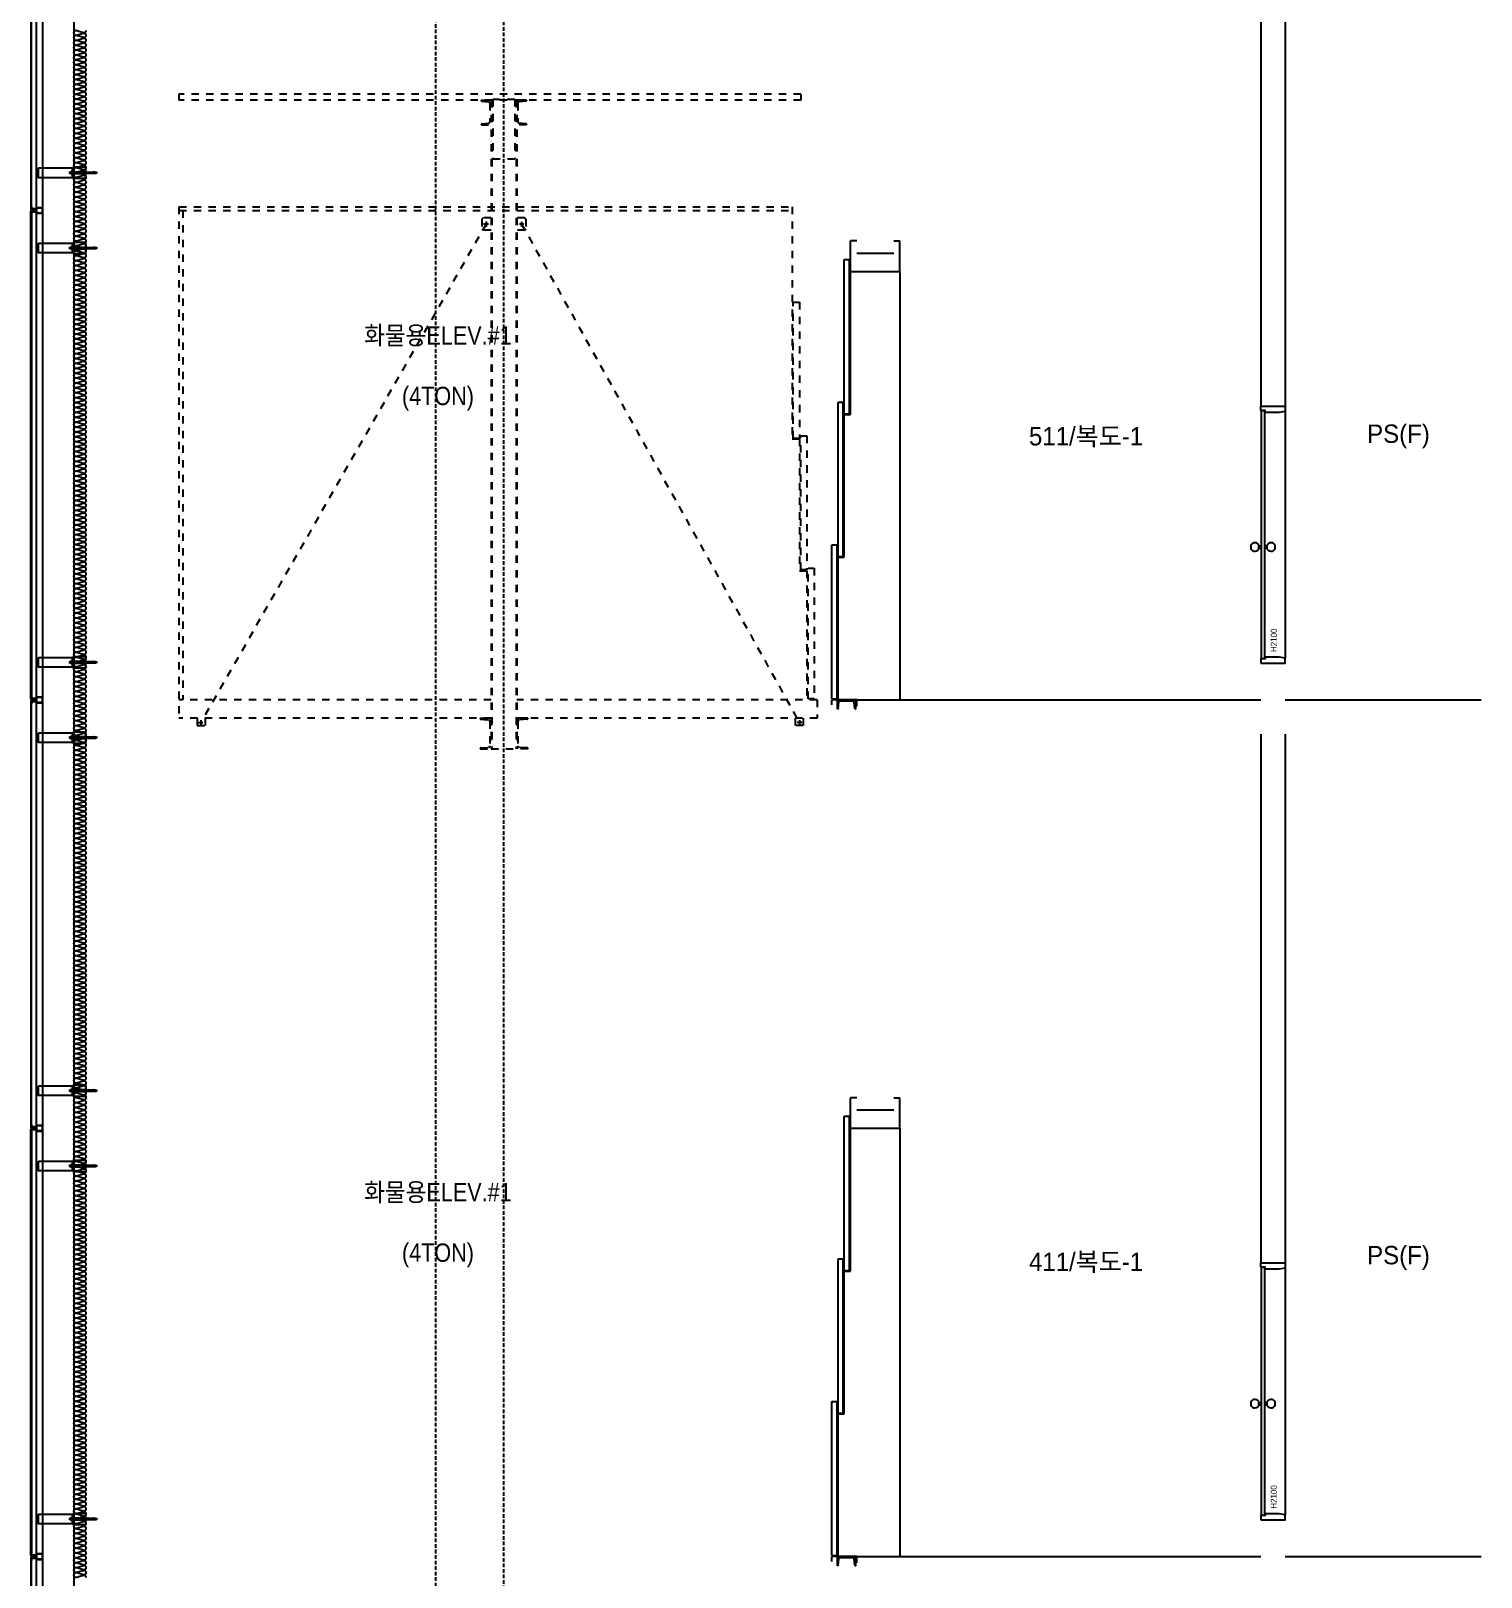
# Model space of a CAD drawing. Header units: millimetres. Extents: x -1320 to 172218, y -4077 to 50350.
# Drawn here: x 160350 to 172200, y 25083 to 37717 of the extents above; entities that cross this region are included whole.
import ezdxf
from ezdxf.enums import TextEntityAlignment as Align

# ---------------------------------------------------------------- set-up
doc = ezdxf.new("R2010")
doc.units = ezdxf.units.MM
doc.header["$LTSCALE"] = 60
doc.linetypes.add('HIDDEN', pattern=[2, 1, -1])
doc.linetypes.add('HIDDENX2', pattern=[0.75, 0.5, -0.25])
for name, color, linetype in [('8', 8, 'Continuous'), ('A-ELE-3', 3, 'Continuous'), ('A-ELE-8', 8, 'Continuous'), ('A-ETC-8', 8, 'Continuous'), ('A-FIN', 6, 'Continuous'), ('A-WALL-D', 7, 'Continuous'), ('A-WID', 4, 'Continuous'), ('hidden', 9, 'HIDDENX2'), ('INSUL', 8, 'Continuous'), ('ISL', 251, 'Continuous')]:
    doc.layers.add(name, color=color, linetype=linetype)
doc.layers.add('NOPLOT', color=191, linetype='Continuous', plot=False)
doc.layers.add('NOPLOT-TEXT', color=11, linetype='Continuous', plot=False)
doc.styles.add('Gtx', font='')
doc.styles.get('Gtx').set_extended_font_data('Dotum')

# ---------------------------------------------------------------- blocks, each defined once
blk = doc.blocks.new('A$C7C3853E1')
at = {"layer": '8'}
for p, q in [((-350, 3560), (-350, 60)), ((54, 2393), (54, 3560)), ((104, 2393), (54, 2393)), ((104, 1227), (104, 2393)), ((154, 1227), (104, 1227)), ((154, 60), (154, 1227))]:
    blk.add_line(p, q, dxfattribs=at)
at = {"layer": 'A-ELE-3'}
for p, q in [((62, 2398), (62, 3660)), ((104, 3660), (62, 3660)), ((104, 2398), (104, 3660)), ((112, 1232), (112, 2493)), ((154, 2493), (112, 2493)), ((154, 1232), (154, 2493)), ((104, 2398), (62, 2398)), ((162, 70), (162, 1327)), ((204, 1327), (162, 1327)), ((204, 70), (204, 1327)), ((154, 1232), (112, 1232)), ((204, 70), (162, 70))]:
    blk.add_line(p, q, dxfattribs=at)
at = {"layer": 'A-WID'}
for p, q in [((-350, 3560), (-350, 3810)), ((-300, 3810), (-350, 3810)), ((0, 3810), (54, 3810)), ((54, 3560), (54, 3810)), ((54, 3560), (-350, 3560)), ((0, 60), (204, 60)), ((160, 60), (10, 60)), ((10, -15), (10, 60)), ((17, -10), (22, 43)), ((137, 54), (33, 54)), ((153, -10), (148, 43)), ((160, -15), (160, 60)), ((204, 20), (204, 60)), ((12, -15), (10, -15)), ((160, -15), (158, -15))]:
    blk.add_line(p, q, dxfattribs=at)
for centre, radius, start, end in [((33, 43), 11, 90, 175), ((137, 43), 11, 5, 90), ((12, -10), 5, 270, 355), ((158, -10), 5, 185, 270)]:
    blk.add_arc(centre, radius, start, end, dxfattribs=at)
at = {"layer": 'NOPLOT'}
blk.add_line((0, 3710), (-300, 3710), dxfattribs=at)
blk = doc.blocks.new('A$C632c858f')
at = {"layer": 'A-ETC-8'}
blk.add_arc((-3, 0), 24, 341.8248, 18.1752, dxfattribs=at)
blk.add_ellipse((34, 0), major_axis=(7.59, 0), ratio=0.987937, dxfattribs=at)
blk = doc.blocks.new('A$Cae507117')
at = {"layer": 'A-ETC-8'}
for points in [[(-50, 0), (-50, -50), (0, -50), (0, 0)], [(-46.8, -3.2), (-46.8, -46.8), (-3.2, -46.8), (-3.2, -3.2)]]:
    blk.add_lwpolyline(points, close=True, dxfattribs=at)
blk = doc.blocks.new('너트 M12')
for p, q in [((-9, 0), (9, 0)), ((-10, -9), (-10, -1)), ((9, -10), (-9, -10)), ((0, -8), (0, -1)), ((10, -1), (10, -9))]:
    blk.add_line(p, q)
for centre, start, end in [((-9, -1), 90, 180), ((-9, -9), 180, 270), ((9, -1), 0, 90), ((9, -9), 270, 0)]:
    blk.add_arc(centre, 0.5, start, end)
at = {"extrusion": (0, 0, -1)}
for centre, major_axis, ratio, start_param, end_param in [((-5, -1), (-4.75, 0.31), 0.185359, -0.024388, 3.141593), ((5, -1), (4.75, 0.31), 0.185108, 3.141593, 6.30754), ((-5, -9), (4.75, 0.31), 0.187111, 0, 3.166211), ((5, -9), (-4.75, 0.31), 0.185991, 3.117121, 6.283185)]:
    blk.add_ellipse(centre, major_axis=major_axis, ratio=ratio, start_param=start_param, end_param=end_param, dxfattribs=at)
blk = doc.blocks.new('A$C5ebcaad0')
at = {"layer": 'A-ETC-8'}
for p, q in [((-449, -225), (-214, -225)), ((-439, -220), (-439, -229)), ((-437, -219), (-437, -219)), ((-426, -220), (-437, -219)), ((-437, -231), (-426, -229)), ((-437, -231), (-437, -231)), ((-432, -220), (-432, -221)), ((-432, -229), (-432, -230)), ((-416, -219), (-431, -219)), ((-431, -222), (-429, -223)), ((-431, -228), (-429, -227)), ((-431, -231), (-416, -231)), ((-421, -224), (-428, -224)), ((-421, -226), (-428, -226)), ((-426, -220), (-412, -220)), ((-426, -229), (-412, -229)), ((-421, -223), (-421, -223)), ((-421, -227), (-421, -227)), ((-417, -227), (-417, -223)), ((-416, -219), (-413, -219)), ((-416, -231), (-413, -231)), ((-413, -219), (-413, -231)), ((-412, -231), (-412, -219)), ((-409, -219), (-412, -219)), ((-412, -231), (-409, -231)), ((-409, -231), (-409, -219)), ((-355, -219), (-409, -219)), ((-409, -231), (-355, -231)), ((-355, -219), (-246, -219)), ((-246, -231), (-355, -231)), ((-234, -219), (-226, -219)), ((-234, -220), (-224, -220)), ((-234, -229), (-224, -229)), ((-234, -231), (-226, -231)), ((-226, -231), (-226, -219)), ((-224, -220), (-226, -219)), ((-224, -229), (-226, -231)), ((-224, -229), (-224, -220))]:
    blk.add_line(p, q, dxfattribs=at)
for points in [[(-255, -180), (-255, -269), (-355, -269), (-355, -180)], [(34, -185), (-252, -185), (-252, -265), (34, -265)], [(-252, -265), (-246, -265), (-246, -185), (-252, -185)], [(-246, -210), (-246, -240), (-244, -240), (-244, -210)]]:
    blk.add_lwpolyline(points, close=True, dxfattribs=at)
blk.add_lwpolyline([(-252, -177), (-252, -272, -0.414214), (-253, -273), (-255, -273), (-255, -176), (-253, -176, -0.414214)], format="xyb", close=True, dxfattribs=at)
for centre, radius, start, end in [((-437, -220), 1.5, 90, 180), ((-437, -229), 1.5, 180, 270), ((-431, -220), 1, 90, 180), ((-431, -221), 1, 180, 236.3099), ((-431, -229), 1, 123.6901, 180), ((-431, -230), 1, 180, 270), ((-428, -221), 3, 236.3099, 270), ((-428, -229), 3, 90, 123.6901), ((-419, -223), 2, 90, 180), ((-421, -223), 0.5, 270, 0), ((-421, -227), 0.5, 0, 90), ((-419, -227), 2, 180, 270), ((-419, -223), 2, 0, 90), ((-419, -227), 2, 270, 0)]:
    blk.add_arc(centre, radius, start, end, dxfattribs=at)
at = {"layer": 'A-ETC-8', "xscale": -1, "rotation": 90}
blk.add_blockref('너트 M12', (-244, -225), dxfattribs=at)
blk = doc.blocks.new('A$Cb75091eb')
at = {"layer": 'A-ELE-8', "ltscale": 20}
blk.add_line((282, 2058, 0), (282, 42), dxfattribs=at)
at = {"layer": 'A-WID'}
for p, q in [((65, 932), (65, 968)), ((65, 960), (85, 960)), ((65, 940), (85, 940)), ((135, 960), (115, 960)), ((135, 940), (115, 940)), ((135, 932), (135, 968))]:
    blk.add_line(p, q, dxfattribs=at)
at = {"layer": 'A-WID', "elevation": 0}
for points in [[(82, 2100), (282, 2100), (282, 2058), (282, 2058), (232, 2050), (218, 2050), (218, 2050), (117, 2050), (117, 2065), (82, 2065), (82, 2073), (82, 2073), (82, 2100)], [(85, 2062), (85, 38), (115, 38), (115, 2062)], [(82, 0), (282, 0), (282, 42), (282, 42), (232, 50), (218, 50), (218, 50), (117, 50), (117, 35), (82, 35), (82, 27), (82, 27), (82, 0)]]:
    blk.add_lwpolyline(points, close=True, dxfattribs=at)
at = {"layer": 'A-WID'}
for centre, start, end in [((35, 950), 31.0027, 328.9973), ((165, 950), 211.0027, 148.9973)]:
    blk.add_arc(centre, 35, start, end, dxfattribs=at)
at = {"layer": 'NOPLOT', "color": 1, "style": 'Gtx'}
blk.add_text('H2100', height=50, rotation=90, dxfattribs=at).set_placement((213, 91))

msp = doc.modelspace()

# ---------------------------------------------------------------- linework, layer by layer
at = {"layer": '8', "linetype": 'HIDDEN'}
for p, q in [((166641, 37200), (161560, 37200)), ((161560, 37200), (161560, 37150)), ((166641, 37150), (161560, 37150)), ((164030, 37150), (164030, 37148)), ((164030, 37150), (164110, 37150)), ((164110, 37150), (164110, 31850)), ((164110, 37150), (164110, 36950)), ((164116, 37150), (164116, 31850)), ((164125, 37160), (164125, 36670)), ((164125, 37160), (164305, 37160)), ((164305, 37160), (164305, 36670)), ((164314, 37150), (164314, 31850)), ((164320, 37150), (164320, 31850)), ((164400, 37150), (164320, 37150)), ((164320, 37150), (164320, 36950)), ((164400, 37150), (164400, 37148)), ((166641, 37200), (166641, 37150)), ((164035, 37142), (164090, 37137)), ((164100, 37125), (164100, 36975)), ((164329, 37125), (164329, 36975)), ((164395, 37142), (164340, 37137)), ((164030, 36952), (164030, 36950)), ((164030, 36950), (164110, 36950)), ((164035, 36958), (164090, 36963)), ((164400, 36950), (164320, 36950)), ((164395, 36958), (164340, 36963)), ((164400, 36952), (164400, 36950)), ((164125, 36670), (164305, 36670)), ((161560, 36280), (161560, 32100)), ((161560, 36280), (166570, 36280)), ((166570, 36280), (166570, 34383)), ((161560, 36250), (166570, 36250)), ((161590, 36250), (161590, 32250)), ((164070, 36138), (161738, 32065)), ((164045, 36188), (164035, 36178)), ((164035, 36178), (164035, 36098)), ((164110, 36188), (164045, 36188)), ((164088, 36138), (164048, 36138)), ((164070, 36159), (164070, 36117)), ((164385, 36188), (164320, 36188)), ((164378, 36138), (164342, 36138)), ((164360, 36157), (164360, 36117)), ((164360, 36138), (166630, 32065)), ((164385, 36188), (164395, 36178)), ((164395, 36178), (164395, 36098)), ((164035, 36098), (164045, 36088)), ((164110, 36088), (164045, 36088)), ((164385, 36088), (164320, 36088)), ((164395, 36098), (164385, 36088)), ((166570, 34383), (166630, 34383)), ((166630, 34383), (166630, 33305)), ((166630, 33305), (166690, 33305)), ((166690, 33305), (166690, 32250)), ((164110, 32250), (161560, 32250)), ((166775, 32250), (164320, 32250)), ((166775, 32250), (166775, 32100)), ((164110, 32100), (161560, 32100)), ((161709, 32100), (161709, 32040)), ((161773, 32100), (161773, 32040)), ((164020, 32100), (164110, 32100)), ((164020, 32100), (164020, 32098)), ((164025, 32092), (164090, 32087)), ((164110, 32100), (164110, 31850)), ((164320, 32100), (164320, 31850)), ((166775, 32100), (164320, 32100)), ((164410, 32100), (164320, 32100)), ((164405, 32092), (164340, 32087)), ((164410, 32100), (164410, 32098)), ((166596, 32100), (166596, 32040)), ((166660, 32100), (166660, 32040)), ((161709, 32040), (161773, 32040)), ((161720, 32065), (161756, 32065)), ((161739, 32086), (161739, 32050)), ((164100, 32075), (164100, 31875)), ((164329, 32075), (164329, 31875)), ((166660, 32040), (166596, 32040)), ((166649, 32065), (166612, 32065)), ((166630, 32086), (166630, 32050)), ((164020, 31852), (164020, 31850)), ((164020, 31850), (164110, 31850)), ((164025, 31858), (164090, 31863)), ((164110, 31850), (164320, 31850)), ((164410, 31850), (164320, 31850)), ((164405, 31858), (164340, 31863)), ((164410, 31852), (164410, 31850))]:
    msp.add_line(p, q, dxfattribs=at)
at = {"layer": '8', "linetype": 'HIDDEN', "elevation": 0}
for points in [[(166630, 35500), (166630, 34387), (166580, 34387), (166580, 35500)], [(166690, 34407), (166690, 33312), (166640, 33312), (166640, 34407)], [(166750, 33328), (166750, 32258), (166700, 32258), (166700, 33328)]]:
    msp.add_lwpolyline(points, close=True, dxfattribs=at)
at = {"layer": '8', "linetype": 'HIDDEN'}
for centre, radius, start, end in [((164036, 37148), 6, 180, 265), ((164394, 37148), 6, 275, 0), ((164088, 37125), 12, 0, 85), ((164341, 37125), 12, 95, 180), ((164036, 36952), 6, 95, 180), ((164088, 36975), 12, 275, 0), ((164341, 36975), 12, 180, 265), ((164394, 36952), 6, 0, 85), ((164026, 32098), 6, 180, 265), ((164404, 32098), 6, 275, 0), ((164088, 32075), 12, 0, 85), ((164341, 32075), 12, 95, 180), ((164026, 31852), 6, 95, 180), ((164088, 31875), 12, 275, 0), ((164341, 31875), 12, 180, 265), ((164404, 31852), 6, 0, 85)]:
    msp.add_arc(centre, radius, start, end, dxfattribs=at)
at = {"layer": 'A-ETC-8'}
for p, q in [((160395, 680), (160395, 47070, 0)), ((160445, 47070, 0), (160445, 680))]:
    msp.add_line(p, q, dxfattribs=at)
at = {"layer": 'A-ETC-8', "elevation": 0}
for points in [[(160358, 36261), (160393, 36261), (160393, 36251), (160395, 36251), (160395, 36263), (160360, 36263, 0.226541), (160356, 36267), (160356, 36282), (160354, 36282), (160354, 36265, -0.414214)], [(160358, 36239), (160393, 36239), (160393, 36249), (160395, 36249), (160395, 36237), (160360, 36237, -0.226541), (160356, 36233), (160356, 36218), (160354, 36218), (160354, 36235, 0.414214)], [(160358, 32261), (160393, 32261), (160393, 32251), (160395, 32251), (160395, 32263), (160360, 32263, 0.226541), (160356, 32267), (160356, 32282), (160354, 32282), (160354, 32265, -0.414214)], [(160358, 32238), (160393, 32238), (160393, 32249), (160395, 32249), (160395, 32237), (160360, 32237, -0.226541), (160356, 32233), (160356, 32218), (160354, 32218), (160354, 32235, 0.414214)], [(160358, 28761), (160393, 28761), (160393, 28751), (160395, 28751), (160395, 28763), (160360, 28763, 0.226541), (160356, 28767), (160356, 28782), (160354, 28782), (160354, 28765, -0.414214)], [(160358, 28739), (160393, 28739), (160393, 28749), (160395, 28749), (160395, 28737), (160360, 28737, -0.226541), (160356, 28733), (160356, 28718), (160354, 28718), (160354, 28735, 0.414214)], [(160358, 25261), (160393, 25261), (160393, 25251), (160395, 25251), (160395, 25263), (160360, 25263, 0.226541), (160356, 25267), (160356, 25282), (160354, 25282), (160354, 25265, -0.414214)], [(160358, 25238), (160393, 25238), (160393, 25249), (160395, 25249), (160395, 25237), (160360, 25237, -0.226541), (160356, 25233), (160356, 25218), (160354, 25218), (160354, 25235, 0.414214)]]:
    msp.add_lwpolyline(points, format="xyb", close=True, dxfattribs=at)
at = {"layer": 'A-FIN'}
for p, q in [((167100, 32250), (170400, 32250)), ((167100, 32200), (167100, 32250)), ((170600, 32250), (172200, 32250)), ((167100, 25250), (170400, 25250)), ((167100, 25200), (167100, 25250)), ((170600, 25250), (172200, 25250))]:
    msp.add_line(p, q, dxfattribs=at)
at = {"layer": 'A-FIN', "elevation": 0}
for points in [[(160391, 40238), (160391, 40242), (160350, 40242), (160350, 36257), (160391, 36257), (160391, 36261), (160354, 36261), (160354, 40238), (160391, 40238)], [(160391, 32261), (160391, 32258), (160350, 32258), (160350, 36243), (160391, 36243), (160391, 36239), (160354, 36239), (160354, 32261), (160391, 32261)], [(160391, 32238), (160391, 32242), (160350, 32242), (160350, 28757), (160391, 28757), (160391, 28761), (160354, 28761), (160354, 32238), (160391, 32238)], [(160391, 25261), (160391, 25258), (160350, 25258), (160350, 28743), (160391, 28743), (160391, 28739), (160354, 28739), (160354, 25261), (160391, 25261)], [(160391, 25238), (160391, 25242), (160350, 25242), (160350, 21507), (160391, 21507), (160391, 21511), (160354, 21511), (160354, 25238), (160391, 25238)]]:
    msp.add_lwpolyline(points, close=True, dxfattribs=at)
at = {"layer": 'A-WALL-D'}
for p, q in [((170400, 39970), (170400, 34650)), ((170600, 39970), (170600, 34650)), ((170400, 34650), (170600, 34650)), ((170400, 31970), (170400, 27650)), ((170600, 31970), (170600, 27650)), ((170400, 27650), (170600, 27650))]:
    msp.add_line(p, q, dxfattribs=at)
at = {"layer": 'hidden'}
for p, q in [((164215, 1898), (164215, 48810, 0)), ((163655, 47942, 0), (163655, 1898))]:
    msp.add_line(p, q, dxfattribs=at)
at = {"layer": 'INSUL'}
msp.add_line((160700, 47000), (160700, -2250), dxfattribs=at)
at = {"layer": 'ISL', "elevation": 0}
msp.add_lwpolyline([(160800, 37720, -0.509267), (160776, 37702), (160724, 37718, 1.372593), (160724, 37682), (160776, 37698, -0.509267), (160800, 37680, -0.509267), (160776, 37662), (160724, 37678, 1.372593), (160724, 37642), (160776, 37658, -0.509267), (160800, 37640, -0.509267), (160776, 37622), (160724, 37638, 1.372593), (160724, 37602), (160776, 37618, -0.509267), (160800, 37600, -0.509267), (160776, 37582), (160724, 37598, 1.372593), (160724, 37562), (160776, 37578, -0.509267), (160800, 37560, -0.509267), (160776, 37542), (160724, 37558, 1.372593), (160724, 37522), (160776, 37538, -0.509267), (160800, 37520, -0.509267), (160776, 37502), (160724, 37518, 1.372593), (160724, 37482), (160776, 37498, -0.509267), (160800, 37480, -0.509267), (160776, 37462), (160724, 37478, 1.372593), (160724, 37442), (160776, 37458, -0.509267), (160800, 37440, -0.509267), (160776, 37422), (160724, 37438, 1.372593), (160724, 37402), (160776, 37418, -0.509267), (160800, 37400, -0.509267), (160776, 37382), (160724, 37398, 1.372593), (160724, 37362), (160776, 37378, -0.509267), (160800, 37360, -0.509267), (160776, 37342), (160724, 37358, 1.372593), (160724, 37322), (160776, 37338, -0.509267), (160800, 37320, -0.509267), (160776, 37302), (160724, 37318, 1.372593), (160724, 37282), (160776, 37298, -0.509267), (160800, 37280, -0.509267), (160776, 37262), (160724, 37278, 1.372593), (160724, 37242), (160776, 37258, -0.509267), (160800, 37240, -0.509267), (160776, 37222), (160724, 37238, 1.372593), (160724, 37202), (160776, 37218, -0.509267), (160800, 37200, -0.509267), (160776, 37182), (160724, 37198, 1.372593), (160724, 37162), (160776, 37178, -0.509267), (160800, 37160, -0.509267), (160776, 37142), (160724, 37158, 1.372593), (160724, 37122), (160776, 37138, -0.509267), (160800, 37120, -0.509267), (160776, 37102), (160724, 37118, 1.372593), (160724, 37082), (160776, 37098, -0.509267), (160800, 37080, -0.509267), (160776, 37062), (160724, 37078, 1.372593), (160724, 37042), (160776, 37058, -0.509267), (160800, 37040, -0.509267), (160776, 37022), (160724, 37038, 1.372593), (160724, 37002), (160776, 37018, -0.509267), (160800, 37000, -0.509267), (160776, 36982), (160724, 36998, 1.372593), (160724, 36962), (160776, 36978, -0.509267), (160800, 36960, -0.509267), (160776, 36942), (160724, 36958, 1.372593), (160724, 36922), (160776, 36938, -0.509267), (160800, 36920, -0.509267), (160776, 36902), (160724, 36918, 1.372593), (160724, 36882), (160776, 36898, -0.509267), (160800, 36880, -0.509267), (160776, 36862), (160724, 36878, 1.372593), (160724, 36842), (160776, 36858, -0.509267), (160800, 36840, -0.509267), (160776, 36822), (160724, 36838, 1.372593), (160724, 36802), (160776, 36818, -0.509267), (160800, 36800, -0.509267), (160776, 36782), (160724, 36798, 1.372593), (160724, 36762), (160776, 36778, -0.509267), (160800, 36760, -0.509267), (160776, 36742), (160724, 36758, 1.372593), (160724, 36722), (160776, 36738, -0.509267), (160800, 36720, -0.509267), (160776, 36702), (160724, 36718, 1.372593), (160724, 36682), (160776, 36698, -0.509267), (160800, 36680, -0.509267), (160776, 36662), (160724, 36678, 1.372593), (160724, 36642), (160776, 36658, -0.509267), (160800, 36640, -0.509267), (160776, 36622), (160724, 36638, 1.372593), (160724, 36602), (160776, 36618, -0.509267), (160800, 36600, -0.509267), (160776, 36582), (160724, 36598, 1.372593), (160724, 36562), (160776, 36578, -0.509267), (160800, 36560, -0.509267), (160776, 36542), (160724, 36558, 1.372593), (160724, 36522), (160776, 36538, -0.509267), (160800, 36520, -0.509267), (160776, 36502), (160724, 36518, 1.372593), (160724, 36482), (160776, 36498, -0.509267), (160800, 36480, -0.509267), (160776, 36462), (160724, 36478, 1.372593), (160724, 36442), (160776, 36458, -0.509267), (160800, 36440, -0.509267), (160776, 36422), (160724, 36438, 1.372593), (160724, 36402), (160776, 36418, -0.509267), (160800, 36400, -0.509267), (160776, 36382), (160724, 36398, 1.372593), (160724, 36362), (160776, 36378, -0.509267), (160800, 36360, -0.509267), (160776, 36342), (160724, 36358, 1.372593), (160724, 36322), (160776, 36338, -0.509267), (160800, 36320, -0.509267), (160776, 36302), (160724, 36318, 1.372593), (160724, 36282), (160776, 36298, -0.509267), (160800, 36280, -0.509267), (160776, 36262), (160724, 36278, 1.372593), (160724, 36242), (160776, 36258, -0.509267), (160800, 36240, -0.509267), (160776, 36222), (160724, 36238, 1.372593), (160724, 36202), (160776, 36218, -0.509267), (160800, 36200, -0.509267), (160776, 36182), (160724, 36198, 1.372593), (160724, 36162), (160776, 36178, -0.509267), (160800, 36160, -0.509267), (160776, 36142), (160724, 36158, 1.372593), (160724, 36122), (160776, 36138, -0.509267), (160800, 36120, -0.509267), (160776, 36102), (160724, 36118, 1.372593), (160724, 36082), (160776, 36098, -0.509267), (160800, 36080, -0.509267), (160776, 36062), (160724, 36078, 1.372593), (160724, 36042), (160776, 36058, -0.509267), (160800, 36040, -0.509267), (160776, 36022), (160724, 36038, 1.372593), (160724, 36002), (160776, 36018, -0.509267), (160800, 36000, -0.509267), (160776, 35982), (160724, 35998, 1.372593), (160724, 35962), (160776, 35978, -0.509267), (160800, 35960, -0.509267), (160776, 35942), (160724, 35958, 1.372593), (160724, 35922), (160776, 35938, -0.509267), (160800, 35920, -0.509267), (160776, 35902), (160724, 35918, 1.372593), (160724, 35882), (160776, 35898, -0.509267), (160800, 35880, -0.509267), (160776, 35862), (160724, 35878, 1.372593), (160724, 35842), (160776, 35858, -0.509267), (160800, 35840, -0.509267), (160776, 35822), (160724, 35838, 1.372593), (160724, 35802), (160776, 35818, -0.509267), (160800, 35800, -0.509267), (160776, 35782), (160724, 35798, 1.372593), (160724, 35762), (160776, 35778, -0.509267), (160800, 35760, -0.509267), (160776, 35742), (160724, 35758, 1.372593), (160724, 35722), (160776, 35738, -0.509267), (160800, 35720, -0.509267), (160776, 35702), (160724, 35718, 1.372593), (160724, 35682), (160776, 35698, -0.509267), (160800, 35680, -0.509267), (160776, 35662), (160724, 35678, 1.372593), (160724, 35642), (160776, 35658, -0.509267), (160800, 35640, -0.509267), (160776, 35622), (160724, 35638, 1.372593), (160724, 35602), (160776, 35618, -0.509267), (160800, 35600, -0.509267), (160776, 35582), (160724, 35598, 1.372593), (160724, 35562), (160776, 35578, -0.509267), (160800, 35560, -0.509267), (160776, 35542), (160724, 35558, 1.372593), (160724, 35522), (160776, 35538, -0.509267), (160800, 35520, -0.509267), (160776, 35502), (160724, 35518, 1.372593), (160724, 35482), (160776, 35498, -0.509267), (160800, 35480, -0.509267), (160776, 35462), (160724, 35478, 1.372593), (160724, 35442), (160776, 35458, -0.509267), (160800, 35440, -0.509267), (160776, 35422), (160724, 35438, 1.372593), (160724, 35402), (160776, 35418, -0.509267), (160800, 35400, -0.509267), (160776, 35382), (160724, 35398, 1.372593), (160724, 35362), (160776, 35378, -0.509267), (160800, 35360, -0.509267), (160776, 35342), (160724, 35358, 1.372593), (160724, 35322), (160776, 35338, -0.509267), (160800, 35320, -0.509267), (160776, 35302), (160724, 35318, 1.372593), (160724, 35282), (160776, 35298, -0.509267), (160800, 35280, -0.509267), (160776, 35262), (160724, 35278, 1.372593), (160724, 35242), (160776, 35258, -0.509267), (160800, 35240, -0.509267), (160776, 35222), (160724, 35238, 1.372593), (160724, 35202), (160776, 35218, -0.509267), (160800, 35200, -0.509267), (160776, 35182), (160724, 35198, 1.372593), (160724, 35162), (160776, 35178, -0.509267), (160800, 35160, -0.509267), (160776, 35142), (160724, 35158, 1.372593), (160724, 35122), (160776, 35138, -0.509267), (160800, 35120, -0.509267), (160776, 35102), (160724, 35118, 1.372593), (160724, 35082), (160776, 35098, -0.509267), (160800, 35080, -0.509267), (160776, 35062), (160724, 35078, 1.372593), (160724, 35042), (160776, 35058, -0.509267), (160800, 35040, -0.509267), (160776, 35022), (160724, 35038, 1.372593), (160724, 35002), (160776, 35018, -0.509267), (160800, 35000, -0.509267), (160776, 34982), (160724, 34998, 1.372593), (160724, 34962), (160776, 34978, -0.509267), (160800, 34960, -0.509267), (160776, 34942), (160724, 34958, 1.372593), (160724, 34922), (160776, 34938, -0.509267), (160800, 34920, -0.509267), (160776, 34902), (160724, 34918, 1.372593), (160724, 34882), (160776, 34898, -0.509267), (160800, 34880, -0.509267), (160776, 34862), (160724, 34878, 1.372593), (160724, 34842), (160776, 34858, -0.509267), (160800, 34840, -0.509267), (160776, 34822), (160724, 34838, 1.372593), (160724, 34802), (160776, 34818, -0.509267), (160800, 34800, -0.509267), (160776, 34782), (160724, 34798, 1.372593), (160724, 34762), (160776, 34778, -0.509267), (160800, 34760, -0.509267), (160776, 34742), (160724, 34758, 1.372593), (160724, 34722), (160776, 34738, -0.509267), (160800, 34720, -0.509267), (160776, 34702), (160724, 34718, 1.372593), (160724, 34682), (160776, 34698, -0.509267), (160800, 34680, -0.509267), (160776, 34662), (160724, 34678, 1.372593), (160724, 34642), (160776, 34658, -0.509267), (160800, 34640, -0.509267), (160776, 34622), (160724, 34638, 1.372593), (160724, 34602), (160776, 34618, -0.509267), (160800, 34600, -0.509267), (160776, 34582), (160724, 34598, 1.372593), (160724, 34562), (160776, 34578, -0.509267), (160800, 34560, -0.509267), (160776, 34542), (160724, 34558, 1.372593), (160724, 34522), (160776, 34538, -0.509267), (160800, 34520, -0.509267), (160776, 34502), (160724, 34518, 1.372593), (160724, 34482), (160776, 34498, -0.509267), (160800, 34480, -0.509267), (160776, 34462), (160724, 34478, 1.372593), (160724, 34442), (160776, 34458, -0.509267), (160800, 34440, -0.509267), (160776, 34422), (160724, 34438, 1.372593), (160724, 34402), (160776, 34418, -0.509267), (160800, 34400, -0.509267), (160776, 34382), (160724, 34398, 1.372593), (160724, 34362), (160776, 34378, -0.509267), (160800, 34360, -0.509267), (160776, 34342), (160724, 34358, 1.372593), (160724, 34322), (160776, 34338, -0.509267), (160800, 34320, -0.509267), (160776, 34302), (160724, 34318, 1.372593), (160724, 34282), (160776, 34298, -0.509267), (160800, 34280, -0.509267), (160776, 34262), (160724, 34278, 1.372593), (160724, 34242), (160776, 34258, -0.509267), (160800, 34240, -0.509267), (160776, 34222), (160724, 34238, 1.372593), (160724, 34202), (160776, 34218, -0.509267), (160800, 34200, -0.509267), (160776, 34182), (160724, 34198, 1.372593), (160724, 34162), (160776, 34178, -0.509267), (160800, 34160, -0.509267), (160776, 34142), (160724, 34158, 1.372593), (160724, 34122), (160776, 34138, -0.509267), (160800, 34120, -0.509267), (160776, 34102), (160724, 34118, 1.372593), (160724, 34082), (160776, 34098, -0.509267), (160800, 34080, -0.509267), (160776, 34062), (160724, 34078, 1.372593), (160724, 34042), (160776, 34058, -0.509267), (160800, 34040, -0.509267), (160776, 34022), (160724, 34038, 1.372593), (160724, 34002), (160776, 34018, -0.509267), (160800, 34000, -0.509267), (160776, 33982), (160724, 33998, 1.372593), (160724, 33962), (160776, 33978, -0.509267), (160800, 33960, -0.509267), (160776, 33942), (160724, 33958, 1.372593), (160724, 33922), (160776, 33938, -0.509267), (160800, 33920, -0.509267), (160776, 33902), (160724, 33918, 1.372593), (160724, 33882), (160776, 33898, -0.509267), (160800, 33880, -0.509267), (160776, 33862), (160724, 33878, 1.372593), (160724, 33842), (160776, 33858, -0.509267), (160800, 33840, -0.509267), (160776, 33822), (160724, 33838, 1.372593), (160724, 33802), (160776, 33818, -0.509267), (160800, 33800, -0.509267), (160776, 33782), (160724, 33798, 1.372593), (160724, 33762), (160776, 33778, -0.509267), (160800, 33760, -0.509267), (160776, 33742), (160724, 33758, 1.372593), (160724, 33722), (160776, 33738, -0.509267), (160800, 33720, -0.509267), (160776, 33702), (160724, 33718, 1.372593), (160724, 33682), (160776, 33698, -0.509267), (160800, 33680, -0.509267), (160776, 33662), (160724, 33678, 1.372593), (160724, 33642), (160776, 33658, -0.509267), (160800, 33640, -0.509267), (160776, 33622), (160724, 33638, 1.372593), (160724, 33602), (160776, 33618, -0.509267), (160800, 33600, -0.509267), (160776, 33582), (160724, 33598, 1.372593), (160724, 33562), (160776, 33578, -0.509267), (160800, 33560, -0.509267), (160776, 33542), (160724, 33558, 1.372593), (160724, 33522), (160776, 33538, -0.509267), (160800, 33520, -0.509267), (160776, 33502), (160724, 33518, 1.372593), (160724, 33482), (160776, 33498, -0.509267), (160800, 33480, -0.509267), (160776, 33462), (160724, 33478, 1.372593), (160724, 33442), (160776, 33458, -0.509267), (160800, 33440, -0.509267), (160776, 33422), (160724, 33438, 1.372593), (160724, 33402), (160776, 33418, -0.509267), (160800, 33400, -0.509267), (160776, 33382), (160724, 33398, 1.372593), (160724, 33362), (160776, 33378, -0.509267), (160800, 33360, -0.509267), (160776, 33342), (160724, 33358, 1.372593), (160724, 33322), (160776, 33338, -0.509267), (160800, 33320, -0.509267), (160776, 33302), (160724, 33318, 1.372593), (160724, 33282), (160776, 33298, -0.509267), (160800, 33280, -0.509267), (160776, 33262), (160724, 33278, 1.372593), (160724, 33242), (160776, 33258, -0.509267), (160800, 33240, -0.509267), (160776, 33222), (160724, 33238, 1.372593), (160724, 33202), (160776, 33218, -0.509267), (160800, 33200, -0.509267), (160776, 33182), (160724, 33198, 1.372593), (160724, 33162), (160776, 33178, -0.509267), (160800, 33160, -0.509267), (160776, 33142), (160724, 33158, 1.372593), (160724, 33122), (160776, 33138, -0.509267), (160800, 33120, -0.509267), (160776, 33102), (160724, 33118, 1.372593), (160724, 33082), (160776, 33098, -0.509267), (160800, 33080, -0.509267), (160776, 33062), (160724, 33078, 1.372593), (160724, 33042), (160776, 33058, -0.509267), (160800, 33040, -0.509267), (160776, 33022), (160724, 33038, 1.372593), (160724, 33002), (160776, 33018, -0.509267), (160800, 33000, -0.509267), (160776, 32982), (160724, 32998, 1.372593), (160724, 32962), (160776, 32978, -0.509267), (160800, 32960, -0.509267), (160776, 32942), (160724, 32958, 1.372593), (160724, 32922), (160776, 32938, -0.509267), (160800, 32920, -0.509267), (160776, 32902), (160724, 32918, 1.372593), (160724, 32882), (160776, 32898, -0.509267), (160800, 32880, -0.509267), (160776, 32862), (160724, 32878, 1.372593), (160724, 32842), (160776, 32858, -0.509267), (160800, 32840, -0.509267), (160776, 32822), (160724, 32838, 1.372593), (160724, 32802), (160776, 32818, -0.509267), (160800, 32800, -0.509267), (160776, 32782), (160724, 32798, 1.372593), (160724, 32762), (160776, 32778, -0.509267), (160800, 32760, -0.509267), (160776, 32742), (160724, 32758, 1.372593), (160724, 32722), (160776, 32738, -0.509267), (160800, 32720, -0.509267), (160776, 32702), (160724, 32718, 1.372593), (160724, 32682), (160776, 32698, -0.509267), (160800, 32680, -0.509267), (160776, 32662), (160724, 32678, 1.372593), (160724, 32642), (160776, 32658, -0.509267), (160800, 32640, -0.509267), (160776, 32622), (160724, 32638, 1.372593), (160724, 32602), (160776, 32618, -0.509267), (160800, 32600, -0.509267), (160776, 32582), (160724, 32598, 1.372593), (160724, 32562), (160776, 32578, -0.509267), (160800, 32560, -0.509267), (160776, 32542), (160724, 32558, 1.372593), (160724, 32522), (160776, 32538, -0.509267), (160800, 32520, -0.509267), (160776, 32502), (160724, 32518, 1.372593), (160724, 32482), (160776, 32498, -0.509267), (160800, 32480, -0.509267), (160776, 32462), (160724, 32478, 1.372593), (160724, 32442), (160776, 32458, -0.509267), (160800, 32440, -0.509267), (160776, 32422), (160724, 32438, 1.372593), (160724, 32402), (160776, 32418, -0.509267), (160800, 32400, -0.509267), (160776, 32382), (160724, 32398, 1.372593), (160724, 32362), (160776, 32378, -0.509267), (160800, 32360, -0.509267), (160776, 32342), (160724, 32358, 1.372593), (160724, 32322), (160776, 32338, -0.509267), (160800, 32320, -0.509267), (160776, 32302), (160724, 32318, 1.372593), (160724, 32282), (160776, 32298, -0.509267), (160800, 32280, -0.509267), (160776, 32262), (160724, 32278, 1.372593), (160724, 32242), (160776, 32258, -0.509267), (160800, 32240, -0.509267), (160776, 32222), (160724, 32238, 1.372593), (160724, 32202), (160776, 32218, -0.509267), (160800, 32200, -0.509267), (160776, 32182), (160724, 32198, 1.372593), (160724, 32162), (160776, 32178, -0.509267), (160800, 32160, -0.509267), (160776, 32142), (160724, 32158, 1.372593), (160724, 32122), (160776, 32138, -0.509267), (160800, 32120, -0.509267), (160776, 32102), (160724, 32118, 1.372593), (160724, 32082), (160776, 32098, -0.509267), (160800, 32080, -0.509267), (160776, 32062), (160724, 32078, 1.372593), (160724, 32042), (160776, 32058, -0.509267), (160800, 32040, -0.509267), (160776, 32022), (160724, 32038, 1.372593), (160724, 32002), (160776, 32018, -0.509267), (160800, 32000, -0.509267), (160776, 31982), (160724, 31998, 1.372593), (160724, 31962), (160776, 31978, -0.509267), (160800, 31960, -0.509267), (160776, 31942), (160724, 31958, 1.372593), (160724, 31922), (160776, 31938, -0.509267), (160800, 31920, -0.509267), (160776, 31902), (160724, 31918, 1.372593), (160724, 31882), (160776, 31898, -0.509267), (160800, 31880, -0.509267), (160776, 31862), (160724, 31878, 1.372593), (160724, 31842), (160776, 31858, -0.509267), (160800, 31840, -0.509267), (160776, 31822), (160724, 31838, 1.372593), (160724, 31802), (160776, 31818, -0.509267), (160800, 31800, -0.509267), (160776, 31782), (160724, 31798, 1.372593), (160724, 31762), (160776, 31778, -0.509267), (160800, 31760, -0.509267), (160776, 31742), (160724, 31758, 1.372593), (160724, 31722), (160776, 31738, -0.509267), (160800, 31720, -0.509267), (160776, 31702), (160724, 31718, 1.372593), (160724, 31682), (160776, 31698, -0.509267), (160800, 31680, -0.509267), (160776, 31662), (160724, 31678, 1.372593), (160724, 31642), (160776, 31658, -0.509267), (160800, 31640, -0.509267), (160776, 31622), (160724, 31638, 1.372593), (160724, 31602), (160776, 31618, -0.509267), (160800, 31600, -0.509267), (160776, 31582), (160724, 31598, 1.372593), (160724, 31562), (160776, 31578, -0.509267), (160800, 31560, -0.509267), (160776, 31542), (160724, 31558, 1.372593), (160724, 31522), (160776, 31538, -0.509267), (160800, 31520, -0.509267), (160776, 31502), (160724, 31518, 1.372593), (160724, 31482), (160776, 31498, -0.509267), (160800, 31480, -0.509267), (160776, 31462), (160724, 31478, 1.372593), (160724, 31442), (160776, 31458, -0.509267), (160800, 31440, -0.509267), (160776, 31422), (160724, 31438, 1.372593), (160724, 31402), (160776, 31418, -0.509267), (160800, 31400, -0.509267), (160776, 31382), (160724, 31398, 1.372593), (160724, 31362), (160776, 31378, -0.509267), (160800, 31360, -0.509267), (160776, 31342), (160724, 31358, 1.372593), (160724, 31322), (160776, 31338, -0.509267), (160800, 31320, -0.509267), (160776, 31302), (160724, 31318, 1.372593), (160724, 31282), (160776, 31298, -0.509267), (160800, 31280, -0.509267), (160776, 31262), (160724, 31278, 1.372593), (160724, 31242), (160776, 31258, -0.509267), (160800, 31240, -0.509267), (160776, 31222), (160724, 31238, 1.372593), (160724, 31202), (160776, 31218, -0.509267), (160800, 31200, -0.509267), (160776, 31182), (160724, 31198, 1.372593), (160724, 31162), (160776, 31178, -0.509267), (160800, 31160, -0.509267), (160776, 31142), (160724, 31158, 1.372593), (160724, 31122), (160776, 31138, -0.509267), (160800, 31120, -0.509267), (160776, 31102), (160724, 31118, 1.372593), (160724, 31082), (160776, 31098, -0.509267), (160800, 31080, -0.509267), (160776, 31062), (160724, 31078, 1.372593), (160724, 31042), (160776, 31058, -0.509267), (160800, 31040, -0.509267), (160776, 31022), (160724, 31038, 1.372593), (160724, 31002), (160776, 31018, -0.509267), (160800, 31000, -0.509267), (160776, 30982), (160724, 30998, 1.372593), (160724, 30962), (160776, 30978, -0.509267), (160800, 30960, -0.509267), (160776, 30942), (160724, 30958, 1.372593), (160724, 30922), (160776, 30938, -0.509267), (160800, 30920, -0.509267), (160776, 30902), (160724, 30918, 1.372593), (160724, 30882), (160776, 30898, -0.509267), (160800, 30880, -0.509267), (160776, 30862), (160724, 30878, 1.372593), (160724, 30842), (160776, 30858, -0.509267), (160800, 30840, -0.509267), (160776, 30822), (160724, 30838, 1.372593), (160724, 30802), (160776, 30818, -0.509267), (160800, 30800, -0.509267), (160776, 30782), (160724, 30798, 1.372593), (160724, 30762), (160776, 30778, -0.509267), (160800, 30760, -0.509267), (160776, 30742), (160724, 30758, 1.372593), (160724, 30722), (160776, 30738, -0.509267), (160800, 30720, -0.509267), (160776, 30702), (160724, 30718, 1.372593), (160724, 30682), (160776, 30698, -0.509267), (160800, 30680, -0.509267), (160776, 30662), (160724, 30678, 1.372593), (160724, 30642), (160776, 30658, -0.509267), (160800, 30640, -0.509267), (160776, 30622), (160724, 30638, 1.372593), (160724, 30602), (160776, 30618, -0.509267), (160800, 30600, -0.509267), (160776, 30582), (160724, 30598, 1.372593), (160724, 30562), (160776, 30578, -0.509267), (160800, 30560, -0.509267), (160776, 30542), (160724, 30558, 1.372593), (160724, 30522), (160776, 30538, -0.509267), (160800, 30520, -0.509267), (160776, 30502), (160724, 30518, 1.372593), (160724, 30482), (160776, 30498, -0.509267), (160800, 30480, -0.509267), (160776, 30462), (160724, 30478, 1.372593), (160724, 30442), (160776, 30458, -0.509267), (160800, 30440, -0.509267), (160776, 30422), (160724, 30438, 1.372593), (160724, 30402), (160776, 30418, -0.509267), (160800, 30400, -0.509267), (160776, 30382), (160724, 30398, 1.372593), (160724, 30362), (160776, 30378, -0.509267), (160800, 30360, -0.509267), (160776, 30342), (160724, 30358, 1.372593), (160724, 30322), (160776, 30338, -0.509267), (160800, 30320, -0.509267), (160776, 30302), (160724, 30318, 1.372593), (160724, 30282), (160776, 30298, -0.509267), (160800, 30280, -0.509267), (160776, 30262), (160724, 30278, 1.372593), (160724, 30242), (160776, 30258, -0.509267), (160800, 30240, -0.509267), (160776, 30222), (160724, 30238, 1.372593), (160724, 30202), (160776, 30218, -0.509267), (160800, 30200, -0.509267), (160776, 30182), (160724, 30198, 1.372593), (160724, 30162), (160776, 30178, -0.509267), (160800, 30160, -0.509267), (160776, 30142), (160724, 30158, 1.372593), (160724, 30122), (160776, 30138, -0.509267), (160800, 30120, -0.509267), (160776, 30102), (160724, 30118, 1.372593), (160724, 30082), (160776, 30098, -0.509267), (160800, 30080, -0.509267), (160776, 30062), (160724, 30078, 1.372593), (160724, 30042), (160776, 30058, -0.509267), (160800, 30040, -0.509267), (160776, 30022), (160724, 30038, 1.372593), (160724, 30002), (160776, 30018, -0.509267), (160800, 30000, -0.509267), (160776, 29982), (160724, 29998, 1.372593), (160724, 29962), (160776, 29978, -0.509267), (160800, 29960, -0.509267), (160776, 29942), (160724, 29958, 1.372593), (160724, 29922), (160776, 29938, -0.509267), (160800, 29920, -0.509267), (160776, 29902), (160724, 29918, 1.372593), (160724, 29882), (160776, 29898, -0.509267), (160800, 29880, -0.509267), (160776, 29862), (160724, 29878, 1.372593), (160724, 29842), (160776, 29858, -0.509267), (160800, 29840, -0.509267), (160776, 29822), (160724, 29838, 1.372593), (160724, 29802), (160776, 29818, -0.509267), (160800, 29800, -0.509267), (160776, 29782), (160724, 29798, 1.372593), (160724, 29762), (160776, 29778, -0.509267), (160800, 29760, -0.509267), (160776, 29742), (160724, 29758, 1.372593), (160724, 29722), (160776, 29738, -0.509267), (160800, 29720, -0.509267), (160776, 29702), (160724, 29718, 1.372593), (160724, 29682), (160776, 29698, -0.509267), (160800, 29680, -0.509267), (160776, 29662), (160724, 29678, 1.372593), (160724, 29642), (160776, 29658, -0.509267), (160800, 29640, -0.509267), (160776, 29622), (160724, 29638, 1.372593), (160724, 29602), (160776, 29618, -0.509267), (160800, 29600, -0.509267), (160776, 29582), (160724, 29598, 1.372593), (160724, 29562), (160776, 29578, -0.509267), (160800, 29560, -0.509267), (160776, 29542), (160724, 29558, 1.372593), (160724, 29522), (160776, 29538, -0.509267), (160800, 29520, -0.509267), (160776, 29502), (160724, 29518, 1.372593), (160724, 29482), (160776, 29498, -0.509267), (160800, 29480, -0.509267), (160776, 29462), (160724, 29478, 1.372593), (160724, 29442), (160776, 29458, -0.509267), (160800, 29440, -0.509267), (160776, 29422), (160724, 29438, 1.372593), (160724, 29402), (160776, 29418, -0.509267), (160800, 29400, -0.509267), (160776, 29382), (160724, 29398, 1.372593), (160724, 29362), (160776, 29378, -0.509267), (160800, 29360, -0.509267), (160776, 29342), (160724, 29358, 1.372593), (160724, 29322), (160776, 29338, -0.509267), (160800, 29320, -0.509267), (160776, 29302), (160724, 29318, 1.372593), (160724, 29282), (160776, 29298, -0.509267), (160800, 29280, -0.509267), (160776, 29262), (160724, 29278, 1.372593), (160724, 29242), (160776, 29258, -0.509267), (160800, 29240, -0.509267), (160776, 29222), (160724, 29238, 1.372593), (160724, 29202), (160776, 29218, -0.509267), (160800, 29200, -0.509267), (160776, 29182), (160724, 29198, 1.372593), (160724, 29162), (160776, 29178, -0.509267), (160800, 29160, -0.509267), (160776, 29142), (160724, 29158, 1.372593), (160724, 29122), (160776, 29138, -0.509267), (160800, 29120, -0.509267), (160776, 29102), (160724, 29118, 1.372593), (160724, 29082), (160776, 29098, -0.509267), (160800, 29080, -0.509267), (160776, 29062), (160724, 29078, 1.372593), (160724, 29042), (160776, 29058, -0.509267), (160800, 29040, -0.509267), (160776, 29022), (160724, 29038, 1.372593), (160724, 29002), (160776, 29018, -0.509267), (160800, 29000, -0.509267), (160776, 28982), (160724, 28998, 1.372593), (160724, 28962), (160776, 28978, -0.509267), (160800, 28960, -0.509267), (160776, 28942), (160724, 28958, 1.372593), (160724, 28922), (160776, 28938, -0.509267), (160800, 28920, -0.509267), (160776, 28902), (160724, 28918, 1.372593), (160724, 28882), (160776, 28898, -0.509267), (160800, 28880, -0.509267), (160776, 28862), (160724, 28878, 1.372593), (160724, 28842), (160776, 28858, -0.509267), (160800, 28840, -0.509267), (160776, 28822), (160724, 28838, 1.372593), (160724, 28802), (160776, 28818, -0.509267), (160800, 28800, -0.509267), (160776, 28782), (160724, 28798, 1.372593), (160724, 28762), (160776, 28778, -0.509267), (160800, 28760, -0.509267), (160776, 28742), (160724, 28758, 1.372593), (160724, 28722), (160776, 28738, -0.509267), (160800, 28720, -0.509267), (160776, 28702), (160724, 28718, 1.372593), (160724, 28682), (160776, 28698, -0.509267), (160800, 28680, -0.509267), (160776, 28662), (160724, 28678, 1.372593), (160724, 28642), (160776, 28658, -0.509267), (160800, 28640, -0.509267), (160776, 28622), (160724, 28638, 1.372593), (160724, 28602), (160776, 28618, -0.509267), (160800, 28600, -0.509267), (160776, 28582), (160724, 28598, 1.372593), (160724, 28562), (160776, 28578, -0.509267), (160800, 28560, -0.509267), (160776, 28542), (160724, 28558, 1.372593), (160724, 28522), (160776, 28538, -0.509267), (160800, 28520, -0.509267), (160776, 28502), (160724, 28518, 1.372593), (160724, 28482), (160776, 28498, -0.509267), (160800, 28480, -0.509267), (160776, 28462), (160724, 28478, 1.372593), (160724, 28442), (160776, 28458, -0.509267), (160800, 28440, -0.509267), (160776, 28422), (160724, 28438, 1.372593), (160724, 28402), (160776, 28418, -0.509267), (160800, 28400, -0.509267), (160776, 28382), (160724, 28398, 1.372593), (160724, 28362), (160776, 28378, -0.509267), (160800, 28360, -0.509267), (160776, 28342), (160724, 28358, 1.372593), (160724, 28322), (160776, 28338, -0.509267), (160800, 28320, -0.509267), (160776, 28302), (160724, 28318, 1.372593), (160724, 28282), (160776, 28298, -0.509267), (160800, 28280, -0.509267), (160776, 28262), (160724, 28278, 1.372593), (160724, 28242), (160776, 28258, -0.509267), (160800, 28240, -0.509267), (160776, 28222), (160724, 28238, 1.372593), (160724, 28202), (160776, 28218, -0.509267), (160800, 28200, -0.509267), (160776, 28182), (160724, 28198, 1.372593), (160724, 28162), (160776, 28178, -0.509267), (160800, 28160, -0.509267), (160776, 28142), (160724, 28158, 1.372593), (160724, 28122), (160776, 28138, -0.509267), (160800, 28120, -0.509267), (160776, 28102), (160724, 28118, 1.372593), (160724, 28082), (160776, 28098, -0.509267), (160800, 28080, -0.509267), (160776, 28062), (160724, 28078, 1.372593), (160724, 28042), (160776, 28058, -0.509267), (160800, 28040, -0.509267), (160776, 28022), (160724, 28038, 1.372593), (160724, 28002), (160776, 28018, -0.509267), (160800, 28000, -0.509267), (160776, 27982), (160724, 27998, 1.372593), (160724, 27962), (160776, 27978, -0.509267), (160800, 27960, -0.509267), (160776, 27942), (160724, 27958, 1.372593), (160724, 27922), (160776, 27938, -0.509267), (160800, 27920, -0.509267), (160776, 27902), (160724, 27918, 1.372593), (160724, 27882), (160776, 27898, -0.509267), (160800, 27880, -0.509267), (160776, 27862), (160724, 27878, 1.372593), (160724, 27842), (160776, 27858, -0.509267), (160800, 27840, -0.509267), (160776, 27822), (160724, 27838, 1.372593), (160724, 27802), (160776, 27818, -0.509267), (160800, 27800, -0.509267), (160776, 27782), (160724, 27798, 1.372593), (160724, 27762), (160776, 27778, -0.509267), (160800, 27760, -0.509267), (160776, 27742), (160724, 27758, 1.372593), (160724, 27722), (160776, 27738, -0.509267), (160800, 27720, -0.509267), (160776, 27702), (160724, 27718, 1.372593), (160724, 27682), (160776, 27698, -0.509267), (160800, 27680, -0.509267), (160776, 27662), (160724, 27678, 1.372593), (160724, 27642), (160776, 27658, -0.509267), (160800, 27640, -0.509267), (160776, 27622), (160724, 27638, 1.372593), (160724, 27602), (160776, 27618, -0.509267), (160800, 27600, -0.509267), (160776, 27582), (160724, 27598, 1.372593), (160724, 27562), (160776, 27578, -0.509267), (160800, 27560, -0.509267), (160776, 27542), (160724, 27558, 1.372593), (160724, 27522), (160776, 27538, -0.509267), (160800, 27520, -0.509267), (160776, 27502), (160724, 27518, 1.372593), (160724, 27482), (160776, 27498, -0.509267), (160800, 27480, -0.509267), (160776, 27462), (160724, 27478, 1.372593), (160724, 27442), (160776, 27458, -0.509267), (160800, 27440, -0.509267), (160776, 27422), (160724, 27438, 1.372593), (160724, 27402), (160776, 27418, -0.509267), (160800, 27400, -0.509267), (160776, 27382), (160724, 27398, 1.372593), (160724, 27362), (160776, 27378, -0.509267), (160800, 27360, -0.509267), (160776, 27342), (160724, 27358, 1.372593), (160724, 27322), (160776, 27338, -0.509267), (160800, 27320, -0.509267), (160776, 27302), (160724, 27318, 1.372593), (160724, 27282), (160776, 27298, -0.509267), (160800, 27280, -0.509267), (160776, 27262), (160724, 27278, 1.372593), (160724, 27242), (160776, 27258, -0.509267), (160800, 27240, -0.509267), (160776, 27222), (160724, 27238, 1.372593), (160724, 27202), (160776, 27218, -0.509267), (160800, 27200, -0.509267), (160776, 27182), (160724, 27198, 1.372593), (160724, 27162), (160776, 27178, -0.509267), (160800, 27160, -0.509267), (160776, 27142), (160724, 27158, 1.372593), (160724, 27122), (160776, 27138, -0.509267), (160800, 27120, -0.509267), (160776, 27102), (160724, 27118, 1.372593), (160724, 27082), (160776, 27098, -0.509267), (160800, 27080, -0.509267), (160776, 27062), (160724, 27078, 1.372593), (160724, 27042), (160776, 27058, -0.509267), (160800, 27040, -0.509267), (160776, 27022), (160724, 27038, 1.372593), (160724, 27002), (160776, 27018, -0.509267), (160800, 27000, -0.509267), (160776, 26982), (160724, 26998, 1.372593), (160724, 26962), (160776, 26978, -0.509267), (160800, 26960, -0.509267), (160776, 26942), (160724, 26958, 1.372593), (160724, 26922), (160776, 26938, -0.509267), (160800, 26920, -0.509267), (160776, 26902), (160724, 26918, 1.372593), (160724, 26882), (160776, 26898, -0.509267), (160800, 26880, -0.509267), (160776, 26862), (160724, 26878, 1.372593), (160724, 26842), (160776, 26858, -0.509267), (160800, 26840, -0.509267), (160776, 26822), (160724, 26838, 1.372593), (160724, 26802), (160776, 26818, -0.509267), (160800, 26800, -0.509267), (160776, 26782), (160724, 26798, 1.372593), (160724, 26762), (160776, 26778, -0.509267), (160800, 26760, -0.509267), (160776, 26742), (160724, 26758, 1.372593), (160724, 26722), (160776, 26738, -0.509267), (160800, 26720, -0.509267), (160776, 26702), (160724, 26718, 1.372593), (160724, 26682), (160776, 26698, -0.509267), (160800, 26680, -0.509267), (160776, 26662), (160724, 26678, 1.372593), (160724, 26642), (160776, 26658, -0.509267), (160800, 26640, -0.509267), (160776, 26622), (160724, 26638, 1.372593), (160724, 26602), (160776, 26618, -0.509267), (160800, 26600, -0.509267), (160776, 26582), (160724, 26598, 1.372593), (160724, 26562), (160776, 26578, -0.509267), (160800, 26560, -0.509267), (160776, 26542), (160724, 26558, 1.372593), (160724, 26522), (160776, 26538, -0.509267), (160800, 26520, -0.509267), (160776, 26502), (160724, 26518, 1.372593), (160724, 26482), (160776, 26498, -0.509267), (160800, 26480, -0.509267), (160776, 26462), (160724, 26478, 1.372593), (160724, 26442), (160776, 26458, -0.509267), (160800, 26440, -0.509267), (160776, 26422), (160724, 26438, 1.372593), (160724, 26402), (160776, 26418, -0.509267), (160800, 26400, -0.509267), (160776, 26382), (160724, 26398, 1.372593), (160724, 26362), (160776, 26378, -0.509267), (160800, 26360, -0.509267), (160776, 26342), (160724, 26358, 1.372593), (160724, 26322), (160776, 26338, -0.509267), (160800, 26320, -0.509267), (160776, 26302), (160724, 26318, 1.372593), (160724, 26282), (160776, 26298, -0.509267), (160800, 26280, -0.509267), (160776, 26262), (160724, 26278, 1.372593), (160724, 26242), (160776, 26258, -0.509267), (160800, 26240, -0.509267), (160776, 26222), (160724, 26238, 1.372593), (160724, 26202), (160776, 26218, -0.509267), (160800, 26200, -0.509267), (160776, 26182), (160724, 26198, 1.372593), (160724, 26162), (160776, 26178, -0.509267), (160800, 26160, -0.509267), (160776, 26142), (160724, 26158, 1.372593), (160724, 26122), (160776, 26138, -0.509267), (160800, 26120, -0.509267), (160776, 26102), (160724, 26118, 1.372593), (160724, 26082), (160776, 26098, -0.509267), (160800, 26080, -0.509267), (160776, 26062), (160724, 26078, 1.372593), (160724, 26042), (160776, 26058, -0.509267), (160800, 26040, -0.509267), (160776, 26022), (160724, 26038, 1.372593), (160724, 26002), (160776, 26018, -0.509267), (160800, 26000, -0.509267), (160776, 25982), (160724, 25998, 1.372593), (160724, 25962), (160776, 25978, -0.509267), (160800, 25960, -0.509267), (160776, 25942), (160724, 25958, 1.372593), (160724, 25922), (160776, 25938, -0.509267), (160800, 25920, -0.509267), (160776, 25902), (160724, 25918, 1.372593), (160724, 25882), (160776, 25898, -0.509267), (160800, 25880, -0.509267), (160776, 25862), (160724, 25878, 1.372593), (160724, 25842), (160776, 25858, -0.509267), (160800, 25840, -0.509267), (160776, 25822), (160724, 25838, 1.372593), (160724, 25802), (160776, 25818, -0.509267), (160800, 25800, -0.509267), (160776, 25782), (160724, 25798, 1.372593), (160724, 25762), (160776, 25778, -0.509267), (160800, 25760, -0.509267), (160776, 25742), (160724, 25758, 1.372593), (160724, 25722), (160776, 25738, -0.509267), (160800, 25720, -0.509267), (160776, 25702), (160724, 25718, 1.372593), (160724, 25682), (160776, 25698, -0.509267), (160800, 25680, -0.509267), (160776, 25662), (160724, 25678, 1.372593), (160724, 25642), (160776, 25658, -0.509267), (160800, 25640, -0.509267), (160776, 25622), (160724, 25638, 1.372593), (160724, 25602), (160776, 25618, -0.509267), (160800, 25600, -0.509267), (160776, 25582), (160724, 25598, 1.372593), (160724, 25562), (160776, 25578, -0.509267), (160800, 25560, -0.509267), (160776, 25542), (160724, 25558, 1.372593), (160724, 25522), (160776, 25538, -0.509267), (160800, 25520, -0.509267), (160776, 25502), (160724, 25518, 1.372593), (160724, 25482), (160776, 25498, -0.509267), (160800, 25480, -0.509267), (160776, 25462), (160724, 25478, 1.372593), (160724, 25442), (160776, 25458, -0.509267), (160800, 25440, -0.509267), (160776, 25422), (160724, 25438, 1.372593), (160724, 25402), (160776, 25418, -0.509267), (160800, 25400, -0.509267), (160776, 25382), (160724, 25398, 1.372593), (160724, 25362), (160776, 25378, -0.509267), (160800, 25360, -0.509267), (160776, 25342), (160724, 25358, 1.372593), (160724, 25322), (160776, 25338, -0.509267), (160800, 25320, -0.509267), (160776, 25302), (160724, 25318, 1.372593), (160724, 25282), (160776, 25298, -0.509267), (160800, 25280, -0.509267), (160776, 25262), (160724, 25278, 1.372593), (160724, 25242), (160776, 25258, -0.509267), (160800, 25240, -0.509267), (160776, 25222), (160724, 25238, 1.372593), (160724, 25202), (160776, 25218, -0.509267), (160800, 25200, -0.509267), (160776, 25182), (160724, 25198, 1.372593), (160724, 25162), (160776, 25178, -0.509267), (160800, 25160, -0.509267), (160776, 25142), (160724, 25158, 1.372593), (160724, 25122), (160776, 25138, -0.509267), (160800, 25120, -0.509267), (160776, 25102), (160724, 25118, 1.372593), (160724, 25082), (160776, 25098, -0.509267), (160800, 25080, -0.509267)], format="xyb", dxfattribs=at)

# ---------------------------------------------------------------- block references
at = {"layer": 'A-ELE-8', "xscale": -1}
for p in [(167100, 32190), (167100, 25190)]:
    msp.add_blockref('A$C7C3853E1', p, dxfattribs=at)
at = {"layer": 'A-ETC-8', "xscale": -1}
for p in [(160445, 36782), (160445, 36167), (160445, 32782), (160445, 32167), (160445, 29282), (160445, 28667), (160445, 25782)]:
    msp.add_blockref('A$C5ebcaad0', p, dxfattribs=at)
at = {"layer": 'A-ETC-8', "xscale": -1, "rotation": 180}
for p in [(160445, 36225), (160445, 32225), (160445, 28725), (160445, 25225)]:
    msp.add_blockref('A$Cae507117', p, dxfattribs=at)
at = {"layer": 'A-ETC-8'}
for p in [(160350, 36250), (160350, 32250), (160350, 28750), (160350, 25250)]:
    msp.add_blockref('A$C632c858f', p, dxfattribs=at)
at = {"layer": 'A-WID'}
for p in [(170318, 32550), (170318, 25550)]:
    msp.add_blockref('A$Cb75091eb', p, dxfattribs=at)

# ---------------------------------------------------------------- texts
at = {"layer": 'NOPLOT-TEXT', "style": 'Gtx', "width": 0.9}
for s, p in [('화물용ELEV.#1', (163676, 35229, 0)), ('(4TON)', (163676, 34734, 0)), ('화물용ELEV.#1', (163676, 28229, 0)), ('(4TON)', (163676, 27734, 0))]:
    msp.add_text(s, height=150, dxfattribs=at).set_placement(p, align=Align.MIDDLE_CENTER)
at = {"layer": 'NOPLOT-TEXT', "style": 'Gtx'}
for s, p in [('511/복도-1', (168972, 34404, 0)), ('PS(F)', (171525, 34407)), ('PS(F)', (171525, 27695)), ('411/복도-1', (168972, 27659, 0))]:
    msp.add_text(s, height=150, dxfattribs=at).set_placement(p, align=Align.MIDDLE)

doc.saveas('drawing.dxf')
